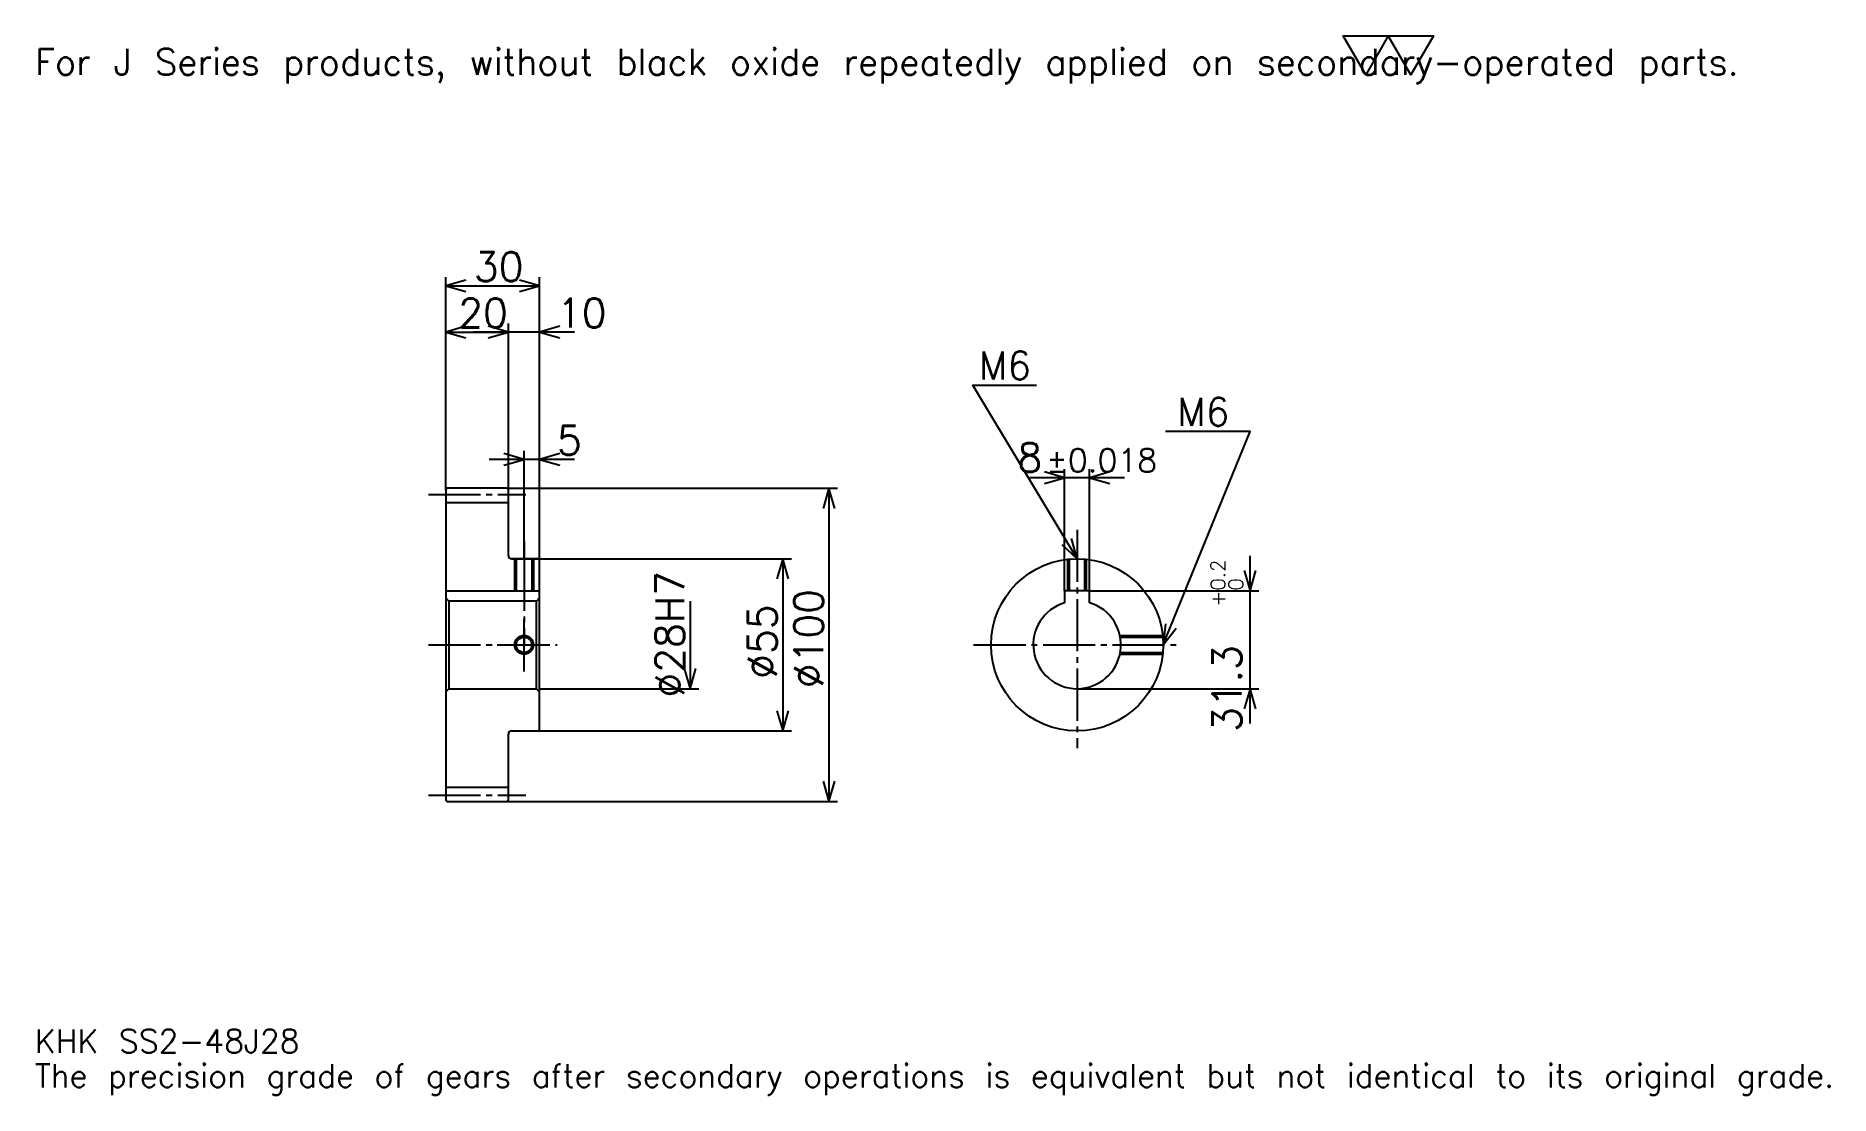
# Model space of a CAD drawing. Extents: x 19 to 592, y 7 to 345.
import ezdxf

# ---------------------------------------------------------------- set-up
doc = ezdxf.new("R2010")
doc.units = 0
doc.linetypes.add('DASHDOT', pattern=[22.173913, 16.630435, -1.847826, 1.847826, -1.847826])
doc.layers.get('0').update_dxf_attribs({"linetype": 'CONTINUOUS'})
doc.layers.add('DASHDOT', color=6, linetype='DASHDOT')
doc.styles.add('KANJI', font='TXT', dxfattribs={"bigfont": 'BIGFONT'})

msp = doc.modelspace()

# ---------------------------------------------------------------- linework, layer by layer
at = {"color": 5}
for p, q in [((149.67392, 200.597824), (149.67392, 268.043457)), ((149.67392, 265.271729), (179.67392, 265.271729)), ((179.67392, 200.597824), (179.67392, 268.043457)), ((169.67392, 200.597824), (169.67392, 253.260864)), ((149.67392, 250.489136), (169.67392, 250.489136)), ((190.76088, 250.489136), (158.58696, 250.489136)), ((174.67392, 200.597824), (174.67392, 212.608688)), ((190.76088, 209.836945), (163.58696, 209.836945)), ((347.304352, 167.897827), (347.304352, 206.739136)), ((355.304352, 167.897827), (355.304352, 206.739136)), ((149.67392, 200.097824), (149.67392, 200.597824)), ((169.17392, 200.597824), (179.67392, 200.597824)), ((169.67392, 200.097824), (169.67392, 200.597824)), ((174.67392, 178.097824), (174.67392, 200.597824)), ((174.67392, 178.097824), (174.67392, 200.597824)), ((179.67392, 200.597824), (274.836975, 200.597824)), ((179.67392, 177.597824), (179.67392, 200.597824)), ((272.065216, 200.597824), (272.065216, 100.597824)), ((366.391296, 203.967392), (336.217407, 203.967392)), ((170.67392, 178.097824), (179.67392, 178.097824)), ((179.67392, 178.097824), (260.054352, 178.097824)), ((257.282623, 178.097824), (257.282623, 123.097824)), ((406.521759, 125.510864), (406.521759, 178.984772)), ((355.304352, 167.897827), (409.293488, 167.897827)), ((227.717407, 164.597824), (227.717407, 136.597824)), ((179.67392, 136.597824), (230.489136, 136.597824)), ((351.304352, 136.597824), (409.293488, 136.597824)), ((170.67392, 123.097824), (179.67392, 123.097824)), ((179.67392, 123.097824), (260.054352, 123.097824)), ((169.17392, 100.597824), (179.67392, 100.597824)), ((179.67392, 100.597824), (274.836975, 100.597824))]:
    msp.add_line(p, q, dxfattribs=at)
at = {"color": 4}
for p, q in [((149.67392, 196.097824), (169.67392, 196.097824)), ((149.67392, 167.897827), (179.67392, 167.897827)), ((150.67392, 164.597824), (150.67392, 136.597824)), ((178.67392, 164.597824), (179.67392, 165.597824)), ((178.67392, 136.597824), (179.67392, 135.597824)), ((149.67392, 105.097824), (169.67392, 105.097824))]:
    msp.add_line(p, q, dxfattribs=at)
at = {"color": 7}
msp.add_lwpolyline([(443.478271, 332.608704), (436.271759, 345.100006), (465.097839, 345.100006), (457.891327, 332.608704), (450.684784, 345.100006), (443.478271, 332.608704)], dxfattribs=at)
at = {"color": 5}
for points in [[(156.141312, 267.119568), (149.67392, 265.271729), (156.141312, 263.42392)], [(173.206528, 263.42392), (179.67392, 265.271729), (173.206528, 267.119568)], [(156.141312, 252.336945), (149.67392, 250.489136), (156.141312, 248.641296)], [(163.206528, 248.641296), (169.67392, 250.489136), (163.206528, 252.336945)], [(163.206528, 248.641296), (169.67392, 250.489136), (163.206528, 252.336945)], [(186.141312, 252.336945), (179.67392, 250.489136), (186.141312, 248.641296)], [(351.304352, 178.097824), (318.043488, 233.532608), (338.369568, 233.532608)], [(378.804352, 150.597824), (406.521759, 218.75), (379.543518, 218.75)], [(168.206528, 207.98912), (174.67392, 209.836945), (168.206528, 211.684784)], [(186.141312, 211.684784), (179.67392, 209.836945), (186.141312, 207.98912)], [(273.913055, 194.130432), (272.065216, 200.597824), (270.217407, 194.130432)], [(340.836975, 202.119568), (347.304352, 203.967392), (340.836975, 205.815216)], [(361.771729, 205.815216), (355.304352, 203.967392), (361.771729, 202.119568)], [(346.392395, 182.692871), (351.304352, 178.097824), (349.561401, 184.594269)], [(259.130432, 171.630432), (257.282623, 178.097824), (255.434784, 171.630432)], [(404.67395, 174.365219), (406.521759, 167.897827), (408.369598, 174.365219)], [(379.529175, 157.284851), (378.804352, 150.597824), (382.952515, 155.892563)], [(225.869568, 143.065216), (227.717407, 136.597824), (229.565216, 143.065216)], [(408.369598, 130.130432), (406.521759, 136.597824), (404.67395, 130.130432)], [(255.434784, 129.565216), (257.282623, 123.097824), (259.130432, 129.565216)], [(270.217407, 107.065216), (272.065216, 100.597824), (273.913055, 107.065216)]]:
    msp.add_lwpolyline(points, dxfattribs=at)
at = {"color": 4}
for points in [[(169.67392, 179.097824), (169.67392, 200.097824), (169.17392, 200.597824), (150.17392, 200.597824), (149.67392, 200.097824), (149.67392, 135.597824)], [(170.67392, 123.097824), (179.17392, 123.097824), (179.67392, 123.597824), (179.67392, 177.597824), (179.17392, 178.097824), (170.67392, 178.097824)], [(171.67392, 178.097824), (171.67392, 167.897827)], [(172.213928, 178.097824), (172.213928, 167.897827)], [(177.133911, 178.097824), (177.133911, 167.897827)], [(177.67392, 178.097824), (177.67392, 167.897827)], [(348.304352, 167.897827), (348.304352, 177.933701)], [(348.84436, 167.897827), (348.84436, 177.987579)], [(353.764343, 167.897827), (353.764343, 177.987579)], [(354.304352, 167.897827), (354.304352, 177.933701)], [(355.304352, 164.014236), (355.304352, 167.897827), (347.304352, 167.897827), (347.304352, 164.014236)], [(149.67392, 135.597824), (150.67392, 136.597824), (178.67392, 136.597824), (178.67392, 164.597824), (150.67392, 164.597824), (149.67392, 165.597824)], [(364.979126, 153.597824), (378.640228, 153.597824)], [(365.086548, 153.057831), (378.694092, 153.057831)], [(364.979126, 147.597824), (378.640228, 147.597824)], [(365.086548, 148.137817), (378.694092, 148.137817)], [(149.67392, 135.597824), (149.67392, 101.097824), (150.17392, 100.597824), (169.17392, 100.597824), (169.67392, 101.097824), (169.67392, 122.097824)]]:
    msp.add_lwpolyline(points, dxfattribs=at)
for centre, radius in [((351.304352, 150.597824), 27.5), ((174.67392, 150.597824), 2.46)]:
    msp.add_circle(centre, radius, dxfattribs=at)
at = {"color": 7}
msp.add_circle((174.67392, 150.597824), 3, dxfattribs=at)
at = {"color": 4}
for centre, radius, start, end in [((170.67392, 179.097824), 1, 180, 270), ((351.304352, 150.597824), 14, 106.601549926, 73.398450074), ((170.67392, 122.097824), 1, 90, 180)]:
    msp.add_arc(centre, radius, start, end, dxfattribs=at)
at = {"layer": 'DASHDOT', "color": 7}
for p, q in [((144.130447, 198.597824), (175.217392, 198.597824)), ((351.304352, 187.33696), (351.304352, 117.554344)), ((174.67392, 178.097824), (174.67392, 150.597824)), ((144.130447, 150.597824), (185.217407, 150.597824)), ((318.260864, 150.597824), (384.347839, 150.597824)), ((144.130447, 102.597824), (175.217392, 102.597824))]:
    msp.add_line(p, q, dxfattribs=at)
for points in [[(174.67392, 183.641296), (174.67392, 162.35434)], [(174.67392, 142.054352), (174.67392, 159.141296)], [(166.130447, 150.597824), (183.217407, 150.597824)]]:
    msp.add_lwpolyline(points, dxfattribs=at)

# ---------------------------------------------------------------- texts
at = {"color": 7, "style": 'KANJI'}
for s, height, p in [('For J Series products, without black oxide repeatedly applied on secondary-operated parts.', 8.315217, (18.47826, 332.608704)), ('30', 9.23913, (158.668488, 266.75)), ('20', 9.23913, (153.668488, 251.967392)), ('10', 9.23913, (185.217407, 251.967392)), ('M6', 8.869566, (319.891296, 235.380432)), ('M6', 8.869566, (383.239136, 220.597824)), ('5', 9.23913, (185.217407, 211.315216)), ('8', 9.23913, (332.232971, 205.815216)), ('%%p0.018', 7.391304, (341.37854, 205.815216)), ('KHK SS2-48J28', 7.391304, (18.47826, 20.326086)), ('The precision grade of gears after secondary operations is equivalent but not identical to its original grade.', 7.391304, (18.47826, 9.23913))]:
    msp.add_text(s, height=height, dxfattribs=at).set_placement(p)
for s, height, p in [('%%c28H7', 9.23913, (225.869568, 133.736404)), ('0.2', 4.619565, (398.576111, 167.938278)), ('%%c100', 9.23913, (270.217407, 136.739136)), ('+', 4.619565, (398.576111, 162.764374)), ('0', 4.619565, (404.304382, 167.938278)), ('%%c55', 9.23913, (255.434784, 139.741852)), ('31.3', 9.23913, (403.75, 122.773758))]:
    msp.add_text(s, height=height, rotation=90, dxfattribs=at).set_placement(p)

doc.saveas('drawing.dxf')
